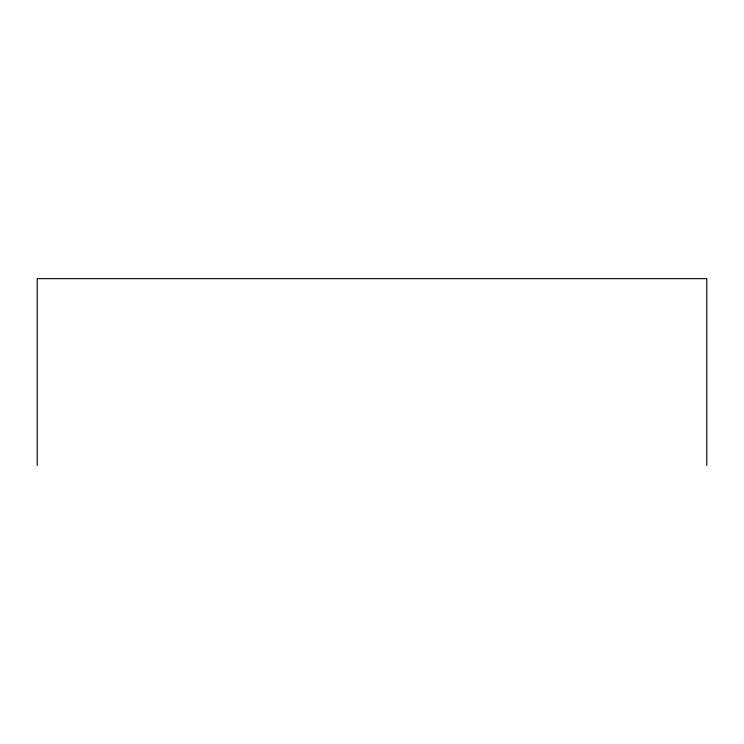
<?xml version="1.0" encoding="UTF-8"?>
<svg xmlns="http://www.w3.org/2000/svg" width="744" height="744" viewBox="0 0 744 744"><rect width="100%" height="100%" fill="white"/><g stroke="black" fill="none" stroke-linecap="round" stroke-linejoin="round"><path stroke-width="1.12" d="M706.8 465.353L706.8 278.647L37.2 278.647L37.2 465.353"/></g></svg>
